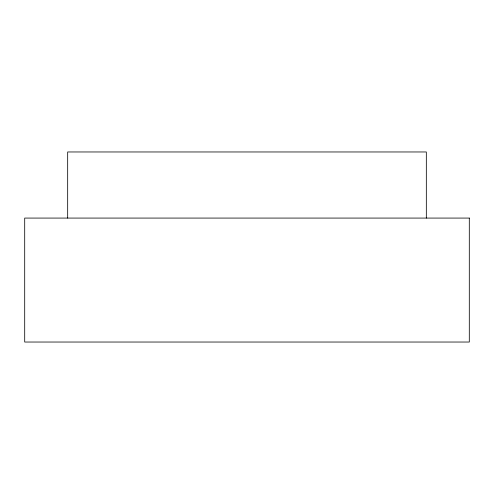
<?xml version="1.0" encoding="UTF-8"?>
<svg xmlns="http://www.w3.org/2000/svg" width="494" height="494" viewBox="0 0 494 494"><rect width="100%" height="100%" fill="white"/><g stroke="black" fill="none" stroke-linecap="round" stroke-linejoin="round"><path stroke-width="0.74" d="M426.328 218.076L426.328 151.967L67.672 151.967L67.672 218.076M469.3 218.076L24.7 218.076L24.7 342.033L469.3 342.033L469.3 218.076"/></g></svg>
